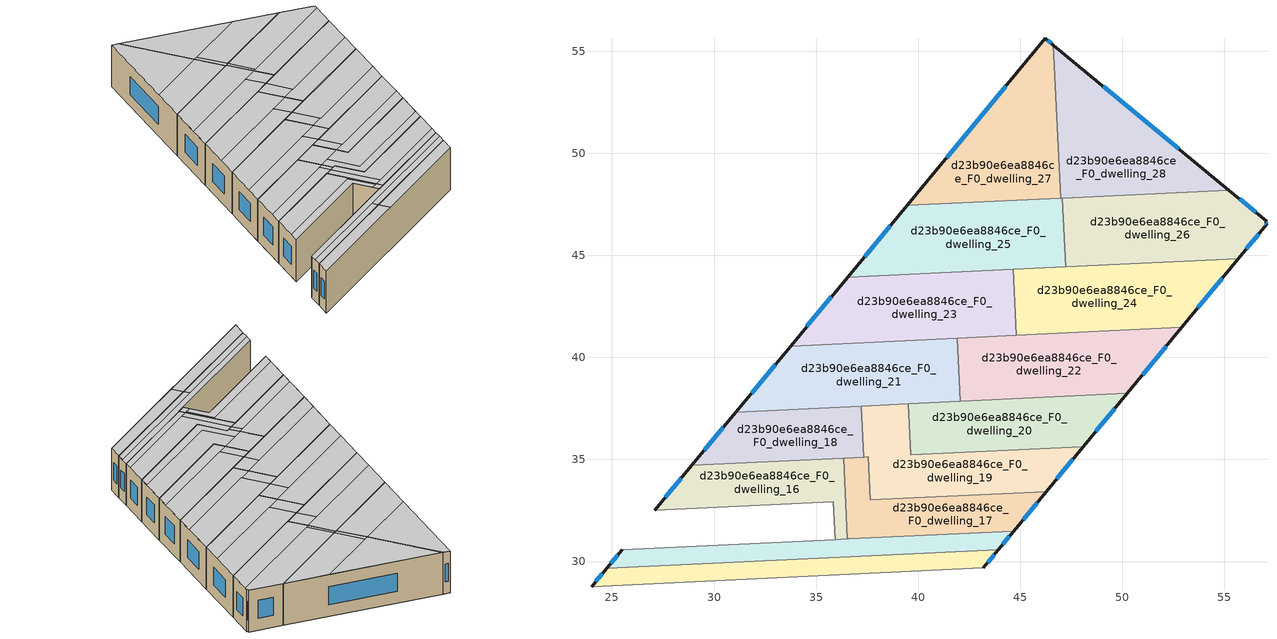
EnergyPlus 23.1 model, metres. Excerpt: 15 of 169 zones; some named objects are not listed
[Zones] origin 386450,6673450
d23b90e6ea8846ce_F0_dwelling_13
 floor ground (EU_floor_Construction): 43.93,30.58 43.2,29.69 24,28.77 24.74,29.67 z0
 wall outside (EU_wall_Construction): 24.74,29.67 24,28.77 / 43.2,29.69 43.93,30.58 z0:3
 wall to d23b90e6ea8846ce_F0_dwelling_12 (EU_wall_Construction): 24,28.77 43.2,29.69 z0:3
 wall to d23b90e6ea8846ce_F0_dwelling_14 (EU_wall_Construction): 43.93,30.58 24.74,29.67 z0:3
 window (EU_Window_Construction): 24.52,29.41 24.21,29.03 / 43.41,29.94 43.72,30.33 z0.86:2.14
 ceiling to d23b90e6ea8846ce_F1_dwelling_13 (EU_floor_Construction): 43.2,29.69 43.93,30.58 33.93,30.1 33.97,29.25 z3
 ceiling to d23b90e6ea8846ce_F1_dwelling_12 (EU_floor_Construction): 33.97,29.25 33.93,30.1 24.74,29.67 24,28.77 z3
d23b90e6ea8846ce_F0_dwelling_14
 floor ground (EU_floor_Construction): 44.69,31.49 43.93,30.58 24.74,29.67 25.49,30.58 z0
 wall outside (EU_wall_Construction): 25.49,30.58 24.74,29.67 / 43.93,30.58 44.69,31.49 z0:3
 wall to d23b90e6ea8846ce_F0_dwelling_15 (EU_wall_Construction): 35.93,31.08 25.49,30.58 z0:3
 wall to d23b90e6ea8846ce_F0_dwelling_17 (EU_wall_Construction): 44.69,31.49 36.59,31.11 36.54,31.1 z0:3
 wall to d23b90e6ea8846ce_F0_dwelling_16 (EU_wall_Construction): 36.54,31.1 35.93,31.08 z0:3
 window (EU_Window_Construction): 25.28,30.32 24.95,29.93 / 44.15,30.84 44.47,31.23 z0.86:2.14
 ceiling to d23b90e6ea8846ce_F1_dwelling_13 (EU_floor_Construction): 43.93,30.58 44.31,31.04 33.91,30.54 33.93,30.1 z3
 ceiling to d23b90e6ea8846ce_F1_dwelling_12 (EU_floor_Construction): 33.93,30.1 33.91,30.54 25.11,30.12 24.74,29.67 z3
 ceiling adiabatic (EU_roof_Construction): 44.31,31.04 44.69,31.49 25.49,30.58 24.74,29.67 25.11,30.12 z3
d23b90e6ea8846ce_F0_dwelling_16
 floor ground (EU_floor_Construction): 36.35,35.07 36.54,31.1 35.93,31.08 35.84,32.93 27.09,32.51 28.91,34.71 z0
 wall outside (EU_wall_Construction): 28.91,34.71 27.09,32.51 z0:3
 wall to d23b90e6ea8846ce_F0_dwelling_17 (EU_wall_Construction): 36.54,31.1 36.35,35.07 z0:3
 wall to d23b90e6ea8846ce_F0_dwelling_15 (EU_wall_Construction): 27.09,32.51 35.84,32.93 35.93,31.08 z0:3
 wall to d23b90e6ea8846ce_F0_dwelling_18 (EU_wall_Construction): 36.35,35.07 28.91,34.71 z0:3
 window (EU_Window_Construction): 28.39,34.08 27.61,33.14 z0.86:2.14
 ceiling to d23b90e6ea8846ce_F1_dwelling_16 (EU_floor_Construction): 36.52,31.58 36.35,35.07 28.92,34.71 27.62,33.15 36.31,33.56 36.4,31.58 z3
 ceiling to d23b90e6ea8846ce_F1_dwelling_15 (EU_floor_Construction): 36.4,31.58 36.31,33.56 27.62,33.15 27.1,32.51 35.84,32.93 35.91,31.55 z3
 ceiling to d23b90e6ea8846ce_F1_dwelling_14 (EU_floor_Construction): 36.54,31.1 36.52,31.58 35.91,31.55 35.93,31.08 z3
d23b90e6ea8846ce_F0_dwelling_17
 floor ground (EU_floor_Construction): 46.28,33.43 44.69,31.49 36.59,31.11 36.54,31.1 36.35,35.07 36.4,35.07 37.55,35.12 37.65,33.02 z0
 wall outside (EU_wall_Construction): 44.69,31.49 46.28,33.43 z0:3
 wall to d23b90e6ea8846ce_F0_dwelling_19 (EU_wall_Construction): 46.28,33.43 37.65,33.02 37.55,35.12 37.33,35.11 z0:3
 wall to d23b90e6ea8846ce_F0_dwelling_18 (EU_wall_Construction): 37.33,35.11 36.4,35.07 36.35,35.07 z0:3
 window (EU_Window_Construction): 45.14,32.05 45.83,32.88 z0.86:2.14
 ceiling adiabatic (EU_roof_Construction): 45.1,31.99 46.28,33.43 37.65,33.02 37.55,35.12 36.94,35.09 37.11,31.61 z3
 ceiling to d23b90e6ea8846ce_F1_dwelling_16 (EU_floor_Construction): 37.11,31.61 36.94,35.09 36.39,35.07 36.35,35.07 36.52,31.58 z3
 ceiling to d23b90e6ea8846ce_F1_dwelling_14 (EU_floor_Construction): 44.69,31.49 45.1,31.99 36.52,31.58 36.54,31.1 z3
d23b90e6ea8846ce_F0_dwelling_18
 floor ground (EU_floor_Construction): 37.21,37.61 37.33,35.11 28.91,34.71 31.07,37.32 z0
 wall outside (EU_wall_Construction): 31.07,37.32 28.91,34.71 z0:3
 wall to d23b90e6ea8846ce_F0_dwelling_19 (EU_wall_Construction): 37.33,35.11 37.21,37.61 z0:3
 wall to d23b90e6ea8846ce_F0_dwelling_21 (EU_wall_Construction): 37.21,37.61 31.07,37.32 z0:3
 window (EU_Window_Construction): 30.46,36.57 29.53,35.46 z0.86:2.14
 ceiling to d23b90e6ea8846ce_F1_dwelling_19 (EU_floor_Construction): 37.29,35.91 37.21,37.61 31.07,37.32 29.6,35.54 z3
 ceiling to d23b90e6ea8846ce_F1_dwelling_16 (EU_floor_Construction): 36.94,35.09 36.9,35.89 29.6,35.54 28.92,34.71 z3
 ceiling to d23b90e6ea8846ce_F1_dwelling_17 (EU_floor_Construction): 37.33,35.11 37.29,35.91 36.9,35.89 36.94,35.09 z3
d23b90e6ea8846ce_F0_dwelling_19
 floor ground (EU_floor_Construction): 48.09,35.63 46.28,33.43 37.65,33.02 37.55,35.12 37.33,35.11 37.21,37.61 39.52,37.72 39.64,35.22 z0
 wall outside (EU_wall_Construction): 46.28,33.43 48.09,35.63 z0:3
 wall to d23b90e6ea8846ce_F0_dwelling_20 (EU_wall_Construction): 48.09,35.63 39.64,35.22 39.52,37.72 z0:3
 wall to d23b90e6ea8846ce_F0_dwelling_21 (EU_wall_Construction): 39.52,37.72 37.21,37.61 z0:3
 window (EU_Window_Construction): 46.8,34.06 47.58,35 z0.86:2.14
 ceiling to d23b90e6ea8846ce_F1_dwelling_18 (EU_floor_Construction): 46.81,34.06 48.09,35.63 39.64,35.22 39.6,36.02 38.15,35.95 38.26,33.66 z3
 ceiling to d23b90e6ea8846ce_F1_dwelling_17 (EU_floor_Construction): 46.28,33.43 46.81,34.06 38.26,33.66 38.15,35.95 37.29,35.91 37.33,35.11 37.55,35.12 37.65,33.02 z3
 ceiling to d23b90e6ea8846ce_F1_dwelling_19 (EU_floor_Construction): 39.6,36.02 39.52,37.72 37.21,37.61 37.29,35.91 z3
d23b90e6ea8846ce_F0_dwelling_20
 floor ground (EU_floor_Construction): 50.24,38.23 48.09,35.63 39.64,35.22 39.52,37.72 z0
 wall outside (EU_wall_Construction): 48.09,35.63 50.24,38.23 z0:3
 wall to d23b90e6ea8846ce_F0_dwelling_22 (EU_wall_Construction): 50.24,38.23 42.07,37.84 z0:3
 wall to d23b90e6ea8846ce_F0_dwelling_21 (EU_wall_Construction): 42.07,37.84 39.52,37.72 z0:3
 window (EU_Window_Construction): 48.71,36.37 49.63,37.49 z0.86:2.14
 ceiling to d23b90e6ea8846ce_F1_dwelling_20 (EU_floor_Construction): 48.78,36.45 50.24,38.23 40.38,37.76 40.46,36.06 z3
 ceiling to d23b90e6ea8846ce_F1_dwelling_18 (EU_floor_Construction): 48.09,35.63 48.78,36.45 39.6,36.02 39.64,35.22 z3
 ceiling adiabatic (EU_roof_Construction): 40.46,36.06 40.38,37.76 39.52,37.72 39.6,36.02 z3
d23b90e6ea8846ce_F0_dwelling_21
 floor ground (EU_floor_Construction): 41.92,40.95 42.07,37.84 31.07,37.32 33.76,40.56 z0
 wall outside (EU_wall_Construction): 33.76,40.56 31.07,37.32 z0:3
 wall to d23b90e6ea8846ce_F0_dwelling_22 (EU_wall_Construction): 42.07,37.84 41.92,40.95 z0:3
 wall to d23b90e6ea8846ce_F0_dwelling_23 (EU_wall_Construction): 41.92,40.95 33.76,40.56 z0:3
 window (EU_Window_Construction): 32.99,39.63 31.84,38.25 z0.86:2.14
 ceiling to d23b90e6ea8846ce_F1_dwelling_21 (EU_floor_Construction): 42.02,38.94 41.92,40.95 33.76,40.56 32.02,38.47 z3
 ceiling to d23b90e6ea8846ce_F1_dwelling_19 (EU_floor_Construction): 40.38,37.76 40.33,38.86 32.02,38.47 31.07,37.32 z3
 ceiling to d23b90e6ea8846ce_F1_dwelling_20 (EU_floor_Construction): 42.07,37.84 42.02,38.94 40.33,38.86 40.38,37.76 z3
d23b90e6ea8846ce_F0_dwelling_22
 floor ground (EU_floor_Construction): 52.91,41.47 50.24,38.23 42.07,37.84 41.92,40.95 z0
 wall outside (EU_wall_Construction): 50.24,38.23 52.91,41.47 z0:3
 wall to d23b90e6ea8846ce_F0_dwelling_24 (EU_wall_Construction): 52.91,41.47 44.8,41.09 z0:3
 wall to d23b90e6ea8846ce_F0_dwelling_23 (EU_wall_Construction): 44.8,41.08 41.92,40.95 z0:3
 window (EU_Window_Construction): 51.01,39.16 52.15,40.55 z0.86:2.14
 ceiling adiabatic (EU_roof_Construction): 51.19,39.38 52.91,41.47 43.03,41 43.12,38.99 z3
 ceiling to d23b90e6ea8846ce_F1_dwelling_20 (EU_floor_Construction): 50.24,38.23 51.19,39.38 42.02,38.94 42.07,37.84 z3
 ceiling to d23b90e6ea8846ce_F1_dwelling_21 (EU_floor_Construction): 43.12,38.99 43.03,41 41.92,40.95 42.02,38.94 z3
d23b90e6ea8846ce_F0_dwelling_23
 floor ground (EU_floor_Construction): 44.65,44.31 44.8,41.08 33.76,40.56 36.54,43.92 z0
 wall outside (EU_wall_Construction): 36.54,43.92 33.76,40.56 z0:3
 wall to d23b90e6ea8846ce_F0_dwelling_24 (EU_wall_Construction): 44.8,41.08 44.65,44.31 z0:3
 wall to d23b90e6ea8846ce_F0_dwelling_25 (EU_wall_Construction): 44.65,44.31 36.54,43.92 z0:3
 window (EU_Window_Construction): 35.75,42.96 34.55,41.52 z0.86:2.14
 ceiling to d23b90e6ea8846ce_F1_dwelling_23 (EU_floor_Construction): 44.74,42.41 44.65,44.31 36.54,43.92 34.9,41.94 z3
 ceiling to d23b90e6ea8846ce_F1_dwelling_21 (EU_floor_Construction): 43.03,41 42.96,42.32 34.9,41.94 33.76,40.56 z3
 ceiling adiabatic (EU_roof_Construction): 44.8,41.08 44.74,42.41 42.96,42.32 43.03,41 z3
d23b90e6ea8846ce_F0_dwelling_24
 floor ground (EU_floor_Construction): 55.69,44.84 52.91,41.47 44.8,41.08 44.65,44.31 z0
 wall outside (EU_wall_Construction): 52.91,41.47 55.69,44.84 z0:3
 wall to d23b90e6ea8846ce_F0_dwelling_26 (EU_wall_Construction): 55.69,44.84 47.23,44.43 z0:3
 wall to d23b90e6ea8846ce_F0_dwelling_25 (EU_wall_Construction): 47.23,44.43 44.65,44.31 z0:3
 window (EU_Window_Construction): 53.71,42.43 54.9,43.88 z0.86:2.14
 ceiling to d23b90e6ea8846ce_F1_dwelling_24 (EU_floor_Construction): 54.05,42.85 55.69,44.84 45.91,44.37 46,42.47 z3
 ceiling to d23b90e6ea8846ce_F1_dwelling_22 (EU_floor_Construction): 52.91,41.47 54.05,42.85 44.74,42.41 44.8,41.08 z3
 ceiling to d23b90e6ea8846ce_F1_dwelling_23 (EU_floor_Construction): 46,42.47 45.91,44.37 44.65,44.31 44.74,42.41 z3
d23b90e6ea8846ce_F0_dwelling_25
 floor ground (EU_floor_Construction): 47.07,47.81 47.23,44.43 36.54,43.92 39.46,47.45 z0
 wall outside (EU_wall_Construction): 39.46,47.45 36.54,43.92 z0:3
 wall to d23b90e6ea8846ce_F0_dwelling_26 (EU_wall_Construction): 47.23,44.43 47.07,47.81 z0:3
 wall to d23b90e6ea8846ce_F0_dwelling_27 (EU_wall_Construction): 46.98,47.81 39.46,47.45 z0:3
 wall to d23b90e6ea8846ce_F0_dwelling_28 (EU_wall_Construction): 47.07,47.81 46.98,47.81 z0:3
 window (EU_Window_Construction): 38.63,46.44 37.38,44.93 z0.86:2.14
 ceiling to d23b90e6ea8846ce_F1_dwelling_25 (EU_floor_Construction): 47.16,45.87 47.07,47.81 39.46,47.45 37.79,45.43 z3
 ceiling to d23b90e6ea8846ce_F1_dwelling_23 (EU_floor_Construction): 45.91,44.37 45.84,45.81 37.79,45.43 36.54,43.92 z3
 ceiling to d23b90e6ea8846ce_F1_dwelling_24 (EU_floor_Construction): 47.23,44.43 47.16,45.87 45.84,45.81 45.91,44.37 z3
d23b90e6ea8846ce_F0_dwelling_26
 floor ground (EU_floor_Construction): 57.07,46.67 57.02,46.61 57.09,46.54 57.08,46.52 55.69,44.84 47.23,44.43 47.07,47.81 55.22,48.2 z0
 wall outside (EU_wall_Construction): 55.69,44.84 57.08,46.52 57.09,46.54 57.02,46.61 57.07,46.67 55.22,48.2 z0:3
 wall to d23b90e6ea8846ce_F0_dwelling_28 (EU_wall_Construction): 55.22,48.2 47.07,47.81 z0:3
 window (EU_Window_Construction): 57.07,46.56 57.04,46.59 / 56.09,45.32 56.68,46.04 / 56.54,47.11 55.75,47.76 z0.86:2.14
 ceiling to d23b90e6ea8846ce_F1_dwelling_26 (EU_floor_Construction): 56.93,46.34 57.07,46.51 57.09,46.54 57.02,46.61 57.07,46.67 55.22,48.2 47.32,47.82 47.41,45.89 z3
 ceiling to d23b90e6ea8846ce_F1_dwelling_24 (EU_floor_Construction): 55.69,44.84 56.93,46.34 47.16,45.87 47.23,44.43 z3
 ceiling to d23b90e6ea8846ce_F1_dwelling_25 (EU_floor_Construction): 47.41,45.89 47.32,47.82 47.07,47.81 47.16,45.87 z3
d23b90e6ea8846ce_F0_dwelling_27
 floor ground (EU_floor_Construction): 46.62,55.3 46.98,47.81 39.46,47.45 46.23,55.63 z0
 wall outside (EU_wall_Construction): 46.62,55.3 46.23,55.63 39.46,47.45 z0:3
 wall to d23b90e6ea8846ce_F0_dwelling_28 (EU_wall_Construction): 46.98,47.81 46.62,55.3 z0:3
 window (EU_Window_Construction): 46.51,55.4 46.34,55.54 / 44.3,53.29 41.39,49.78 z0.86:2.14
 ceiling to d23b90e6ea8846ce_F1_dwelling_27 (EU_floor_Construction): 46.88,50 46.62,55.3 46.23,55.63 41.36,49.74 z3
 ceiling to d23b90e6ea8846ce_F1_dwelling_25 (EU_floor_Construction): 46.98,47.81 46.88,50 41.36,49.74 39.46,47.45 z3
d23b90e6ea8846ce_F0_dwelling_28
 floor ground (EU_floor_Construction): 55.22,48.2 46.98,47.81 46.62,55.3 z0
 wall outside (EU_wall_Construction): 55.22,48.2 46.62,55.3 z0:3
 window (EU_Window_Construction): 52.76,50.23 49.08,53.27 z0.86:2.14
 ceiling to d23b90e6ea8846ce_F1_dwelling_27 (EU_floor_Construction): 52.7,50.28 46.62,55.3 46.88,50 z3
 ceiling to d23b90e6ea8846ce_F1_dwelling_26 (EU_floor_Construction): 55.22,48.2 52.7,50.28 47.21,50.02 47.32,47.82 z3
 ceiling to d23b90e6ea8846ce_F1_dwelling_25 (EU_floor_Construction): 47.32,47.82 47.21,50.02 46.88,50 46.98,47.81 z3
[Building]
EU S2 Campaign: North Axis=0; Terrain=City; Solar Distribution=FullExterior
[Site:Location]
Helsinki-Vantaa.AP: Latitude=60.317; Longitude=24.963; Time Zone=2; Elevation=54.6
[SizingPeriod:WeatherFileDays]
AnnualSizingPeriod: Begin Month=1; Begin Day of Month=1; End Month=12; End Day of Month=31; Day of Week for Start Day=Monday; Use Weather File Daylight Saving Period=No; Use Weather File Rain and Snow Indicators=No
[MATERIAL]
EU_InternalMass_Material: Roughness=MediumRough; Thickness=0.1; Conductivity=1; Density=1800; Specific Heat=900; Thermal Absorptance=0.9; Solar Absorptance=0.7; Visible Absorptance=0.7
[MATERIAL:NOMASS] Roughness=MediumRough; Thermal Absorptance=0.9; Solar Absorptance=0.7; Visible Absorptance=0.7
Name | Thermal Resistance
EU_wall_NoMass | 1.10183
EU_roof_NoMass; EU_floor_NoMass | 1.70606
[WINDOWMATERIAL:SIMPLEGLAZINGSYSTEM]
EU_Window_SimpleGlazing: UFactor=3.11035; Solar Heat Gain Coefficient=0.8; Visible Transmittance=0.8
[CONSTRUCTION]
EU_wall_Construction: EU_wall_NoMass
EU_roof_Construction: EU_roof_NoMass
EU_floor_Construction: EU_floor_NoMass
EU_Window_Construction: EU_Window_SimpleGlazing
EU_InternalMass_Construction: EU_InternalMass_Material
[ZONE] Type=1; Multiplier=1; Ceiling Height=autocalculate; Floor Area=autocalculate; Part of Total Floor Area=Yes
Name | Volume
d23b90e6ea8846ce_F0_dwelling_13 | 49.4128
d23b90e6ea8846ce_F0_dwelling_14 | 50.4529
d23b90e6ea8846ce_F0_dwelling_16 | 56.5481
d23b90e6ea8846ce_F0_dwelling_17 | 57.7463
d23b90e6ea8846ce_F0_dwelling_18 | 54.6577
d23b90e6ea8846ce_F0_dwelling_19 | 78.1465
d23b90e6ea8846ce_F0_dwelling_20 | 72.052
d23b90e6ea8846ce_F0_dwelling_21 | 89.4053
d23b90e6ea8846ce_F0_dwelling_22 | 89.4207
d23b90e6ea8846ce_F0_dwelling_23; d23b90e6ea8846ce_F0_dwelling_26 | 92.8879
d23b90e6ea8846ce_F0_dwelling_24 | 92.8931
d23b90e6ea8846ce_F0_dwelling_25 | 92.8748
d23b90e6ea8846ce_F0_dwelling_27 | 92.8843
d23b90e6ea8846ce_F0_dwelling_28 | 92.8762
[INTERNALMASS] Construction=EU_InternalMass_Construction
Name | Zone or ZoneList | Surface Area
d23b90e6ea8846ce_F0_dwelling_13_EU_InternalMass | d23b90e6ea8846ce_F0_dwelling_13 | 16.4712
d23b90e6ea8846ce_F0_dwelling_14_EU_InternalMass | d23b90e6ea8846ce_F0_dwelling_14 | 16.8178
d23b90e6ea8846ce_F0_dwelling_16_EU_InternalMass | d23b90e6ea8846ce_F0_dwelling_16 | 18.8522
d23b90e6ea8846ce_F0_dwelling_17_EU_InternalMass | d23b90e6ea8846ce_F0_dwelling_17 | 19.2479
d23b90e6ea8846ce_F0_dwelling_18_EU_InternalMass | d23b90e6ea8846ce_F0_dwelling_18 | 18.2199
d23b90e6ea8846ce_F0_dwelling_19_EU_InternalMass | d23b90e6ea8846ce_F0_dwelling_19 | 26.0493
d23b90e6ea8846ce_F0_dwelling_20_EU_InternalMass | d23b90e6ea8846ce_F0_dwelling_20 | 24.0212
d23b90e6ea8846ce_F0_dwelling_21_EU_InternalMass | d23b90e6ea8846ce_F0_dwelling_21 | 29.8024
d23b90e6ea8846ce_F0_dwelling_22_EU_InternalMass | d23b90e6ea8846ce_F0_dwelling_22 | 29.8072
d23b90e6ea8846ce_F0_dwelling_23_EU_InternalMass | d23b90e6ea8846ce_F0_dwelling_23 | 30.962
d23b90e6ea8846ce_F0_dwelling_24_EU_InternalMass | d23b90e6ea8846ce_F0_dwelling_24 | 30.9643
d23b90e6ea8846ce_F0_dwelling_25_EU_InternalMass | d23b90e6ea8846ce_F0_dwelling_25 | 30.9586
d23b90e6ea8846ce_F0_dwelling_26_EU_InternalMass | d23b90e6ea8846ce_F0_dwelling_26 | 30.9622
d23b90e6ea8846ce_F0_dwelling_27_EU_InternalMass | d23b90e6ea8846ce_F0_dwelling_27 | 30.9638
d23b90e6ea8846ce_F0_dwelling_28_EU_InternalMass | d23b90e6ea8846ce_F0_dwelling_28 | 30.9597
[OTHEREQUIPMENT] Fuel Type=Electricity; Design Level Calculation Method=Watts/Area; Power per Zone Floor Area=1; Fraction Latent=0; Fraction Radiant=0; Fraction Lost=0; Carbon Dioxide Generation Rate=0; EndUse Subcategory=EU_Step8_InternalGains
Name | Zone or ZoneList or Space or SpaceList | Schedule
EU_Step8_InternalGain_d23b90e6ea8846ce_F0_dwelling_13_f000 | d23b90e6ea8846ce_F0_dwelling_13 | EU_Step8_GainSchedule_d23b90e6ea8846ce_F0_dwelling_13_f000
EU_Step8_InternalGain_d23b90e6ea8846ce_F0_dwelling_14_f000 | d23b90e6ea8846ce_F0_dwelling_14 | EU_Step8_GainSchedule_d23b90e6ea8846ce_F0_dwelling_14_f000
EU_Step8_InternalGain_d23b90e6ea8846ce_F0_dwelling_16_f000 | d23b90e6ea8846ce_F0_dwelling_16 | EU_Step8_GainSchedule_d23b90e6ea8846ce_F0_dwelling_16_f000
EU_Step8_InternalGain_d23b90e6ea8846ce_F0_dwelling_17_f000 | d23b90e6ea8846ce_F0_dwelling_17 | EU_Step8_GainSchedule_d23b90e6ea8846ce_F0_dwelling_17_f000
EU_Step8_InternalGain_d23b90e6ea8846ce_F0_dwelling_18_f000 | d23b90e6ea8846ce_F0_dwelling_18 | EU_Step8_GainSchedule_d23b90e6ea8846ce_F0_dwelling_18_f000
EU_Step8_InternalGain_d23b90e6ea8846ce_F0_dwelling_19_f000 | d23b90e6ea8846ce_F0_dwelling_19 | EU_Step8_GainSchedule_d23b90e6ea8846ce_F0_dwelling_19_f000
EU_Step8_InternalGain_d23b90e6ea8846ce_F0_dwelling_20_f000 | d23b90e6ea8846ce_F0_dwelling_20 | EU_Step8_GainSchedule_d23b90e6ea8846ce_F0_dwelling_20_f000
EU_Step8_InternalGain_d23b90e6ea8846ce_F0_dwelling_21_f000 | d23b90e6ea8846ce_F0_dwelling_21 | EU_Step8_GainSchedule_d23b90e6ea8846ce_F0_dwelling_21_f000
EU_Step8_InternalGain_d23b90e6ea8846ce_F0_dwelling_22_f000 | d23b90e6ea8846ce_F0_dwelling_22 | EU_Step8_GainSchedule_d23b90e6ea8846ce_F0_dwelling_22_f000
EU_Step8_InternalGain_d23b90e6ea8846ce_F0_dwelling_23_f000 | d23b90e6ea8846ce_F0_dwelling_23 | EU_Step8_GainSchedule_d23b90e6ea8846ce_F0_dwelling_23_f000
EU_Step8_InternalGain_d23b90e6ea8846ce_F0_dwelling_24_f000 | d23b90e6ea8846ce_F0_dwelling_24 | EU_Step8_GainSchedule_d23b90e6ea8846ce_F0_dwelling_24_f000
EU_Step8_InternalGain_d23b90e6ea8846ce_F0_dwelling_25_f000 | d23b90e6ea8846ce_F0_dwelling_25 | EU_Step8_GainSchedule_d23b90e6ea8846ce_F0_dwelling_25_f000
EU_Step8_InternalGain_d23b90e6ea8846ce_F0_dwelling_26_f000 | d23b90e6ea8846ce_F0_dwelling_26 | EU_Step8_GainSchedule_d23b90e6ea8846ce_F0_dwelling_26_f000
EU_Step8_InternalGain_d23b90e6ea8846ce_F0_dwelling_27_f000 | d23b90e6ea8846ce_F0_dwelling_27 | EU_Step8_GainSchedule_d23b90e6ea8846ce_F0_dwelling_27_f000
EU_Step8_InternalGain_d23b90e6ea8846ce_F0_dwelling_28_f000 | d23b90e6ea8846ce_F0_dwelling_28 | EU_Step8_GainSchedule_d23b90e6ea8846ce_F0_dwelling_28_f000
[ZONEVENTILATION:DESIGNFLOWRATE] Schedule=EU_AlwaysOn; Design Flow Rate Calculation Method=AirChanges/Hour; Air Changes per Hour=0.756316; Ventilation Type=Natural; Fan Pressure Rise=0; Fan Total Efficiency=1; Constant Term Coefficient=1; Temperature Term Coefficient=0; Velocity Term Coefficient=0; Velocity Squared Term Coefficient=0; Minimum Indoor Temperature=-100; Maximum Indoor Temperature=100; Delta Temperature=-100; Minimum Outdoor Temperature=-100; Maximum Outdoor Temperature=100; Maximum Wind Speed=40
Name | Zone or ZoneList or Space or SpaceList
EU_ConstantAir_d23b90e6ea8846ce_F0_dwelling_13 | d23b90e6ea8846ce_F0_dwelling_13
EU_ConstantAir_d23b90e6ea8846ce_F0_dwelling_14 | d23b90e6ea8846ce_F0_dwelling_14
EU_ConstantAir_d23b90e6ea8846ce_F0_dwelling_16 | d23b90e6ea8846ce_F0_dwelling_16
EU_ConstantAir_d23b90e6ea8846ce_F0_dwelling_17 | d23b90e6ea8846ce_F0_dwelling_17
EU_ConstantAir_d23b90e6ea8846ce_F0_dwelling_18 | d23b90e6ea8846ce_F0_dwelling_18
EU_ConstantAir_d23b90e6ea8846ce_F0_dwelling_19 | d23b90e6ea8846ce_F0_dwelling_19
EU_ConstantAir_d23b90e6ea8846ce_F0_dwelling_20 | d23b90e6ea8846ce_F0_dwelling_20
EU_ConstantAir_d23b90e6ea8846ce_F0_dwelling_21 | d23b90e6ea8846ce_F0_dwelling_21
EU_ConstantAir_d23b90e6ea8846ce_F0_dwelling_22 | d23b90e6ea8846ce_F0_dwelling_22
EU_ConstantAir_d23b90e6ea8846ce_F0_dwelling_23 | d23b90e6ea8846ce_F0_dwelling_23
EU_ConstantAir_d23b90e6ea8846ce_F0_dwelling_24 | d23b90e6ea8846ce_F0_dwelling_24
EU_ConstantAir_d23b90e6ea8846ce_F0_dwelling_25 | d23b90e6ea8846ce_F0_dwelling_25
EU_ConstantAir_d23b90e6ea8846ce_F0_dwelling_26 | d23b90e6ea8846ce_F0_dwelling_26
EU_ConstantAir_d23b90e6ea8846ce_F0_dwelling_27 | d23b90e6ea8846ce_F0_dwelling_27
EU_ConstantAir_d23b90e6ea8846ce_F0_dwelling_28 | d23b90e6ea8846ce_F0_dwelling_28
[HVACTEMPLATE:ZONE:IDEALLOADSAIRSYSTEM] System Availability Schedule=EU_AlwaysOn; Maximum Heating Supply Air Temperature=50; Minimum Cooling Supply Air Temperature=13; Maximum Heating Supply Air Humidity Ratio=0.0156; Minimum Cooling Supply Air Humidity Ratio=0.0077; Heating Limit=NoLimit; Cooling Limit=NoLimit; Heating Availability Schedule=EU_AlwaysOn; Cooling Availability Schedule=EU_CoolingOff; Dehumidification Control Type=ConstantSensibleHeatRatio; Cooling Sensible Heat Ratio=0.7; Dehumidification Setpoint=60; Humidification Control Type=None; Humidification Setpoint=30; Outdoor Air Method=None; Outdoor Air Flow Rate per Person=0.00944; Outdoor Air Flow Rate per Zone Floor Area=0; Outdoor Air Flow Rate per Zone=0; Demand Controlled Ventilation Type=None; Outdoor Air Economizer Type=NoEconomizer; Heat Recovery Type=None; Sensible Heat Recovery Effectiveness=0.7; Latent Heat Recovery Effectiveness=0.65
Name | Template Thermostat
d23b90e6ea8846ce_F0_dwelling_13 | EU_HeatOnly_d23b90e6ea8846ce_F0_dwelling_13
d23b90e6ea8846ce_F0_dwelling_14 | EU_HeatOnly_d23b90e6ea8846ce_F0_dwelling_14
d23b90e6ea8846ce_F0_dwelling_16 | EU_HeatOnly_d23b90e6ea8846ce_F0_dwelling_16
d23b90e6ea8846ce_F0_dwelling_17 | EU_HeatOnly_d23b90e6ea8846ce_F0_dwelling_17
d23b90e6ea8846ce_F0_dwelling_18 | EU_HeatOnly_d23b90e6ea8846ce_F0_dwelling_18
d23b90e6ea8846ce_F0_dwelling_19 | EU_HeatOnly_d23b90e6ea8846ce_F0_dwelling_19
d23b90e6ea8846ce_F0_dwelling_20 | EU_HeatOnly_d23b90e6ea8846ce_F0_dwelling_20
d23b90e6ea8846ce_F0_dwelling_21 | EU_HeatOnly_d23b90e6ea8846ce_F0_dwelling_21
d23b90e6ea8846ce_F0_dwelling_22 | EU_HeatOnly_d23b90e6ea8846ce_F0_dwelling_22
d23b90e6ea8846ce_F0_dwelling_23 | EU_HeatOnly_d23b90e6ea8846ce_F0_dwelling_23
d23b90e6ea8846ce_F0_dwelling_24 | EU_HeatOnly_d23b90e6ea8846ce_F0_dwelling_24
d23b90e6ea8846ce_F0_dwelling_25 | EU_HeatOnly_d23b90e6ea8846ce_F0_dwelling_25
d23b90e6ea8846ce_F0_dwelling_26 | EU_HeatOnly_d23b90e6ea8846ce_F0_dwelling_26
d23b90e6ea8846ce_F0_dwelling_27 | EU_HeatOnly_d23b90e6ea8846ce_F0_dwelling_27
d23b90e6ea8846ce_F0_dwelling_28 | EU_HeatOnly_d23b90e6ea8846ce_F0_dwelling_28
[SIZING:ZONE] Zone Cooling Design Supply Air Temperature Input Method=SupplyAirTemperature; Zone Cooling Design Supply Air Temperature=13; Zone Heating Design Supply Air Temperature Input Method=SupplyAirTemperature; Zone Heating Design Supply Air Temperature=50; Zone Cooling Design Supply Air Humidity Ratio=0.008; Zone Heating Design Supply Air Humidity Ratio=0.008; Cooling Design Air Flow Method=DesignDay; Cooling Design Air Flow Rate=0; Cooling Minimum Air Flow per Zone Floor Area=0.000762; Cooling Minimum Air Flow=0; Cooling Minimum Air Flow Fraction=0.2; Heating Design Air Flow Method=DesignDay; Heating Design Air Flow Rate=0; Heating Maximum Air Flow per Zone Floor Area=0.002032; Heating Maximum Air Flow=0.141576; Heating Maximum Air Flow Fraction=0.3; Account for Dedicated Outdoor Air System=No; Dedicated Outdoor Air System Control Strategy=NeutralSupplyAir; Dedicated Outdoor Air Low Setpoint Temperature for Design=autosize; Dedicated Outdoor Air High Setpoint Temperature for Design=autosize; Zone Load Sizing Method=Sensible Load Only No Latent Load; Zone Latent Cooling Design Supply Air Humidity Ratio Input Method=HumidityRatioDifference; Zone Cooling Design Supply Air Humidity Ratio Difference=0.005; Zone Latent Heating Design Supply Air Humidity Ratio Input Method=HumidityRatioDifference; Zone Humidification Design Supply Air Humidity Ratio Difference=0.005
d23b90e6ea8846ce_F0_dwelling_13; d23b90e6ea8846ce_F0_dwelling_14; d23b90e6ea8846ce_F0_dwelling_16; d23b90e6ea8846ce_F0_dwelling_17; d23b90e6ea8846ce_F0_dwelling_18; d23b90e6ea8846ce_F0_dwelling_19; d23b90e6ea8846ce_F0_dwelling_20; d23b90e6ea8846ce_F0_dwelling_21; d23b90e6ea8846ce_F0_dwelling_22; d23b90e6ea8846ce_F0_dwelling_23; d23b90e6ea8846ce_F0_dwelling_24; d23b90e6ea8846ce_F0_dwelling_25; d23b90e6ea8846ce_F0_dwelling_26; d23b90e6ea8846ce_F0_dwelling_27; d23b90e6ea8846ce_F0_dwelling_28
[SCHEDULE:CONSTANT]
Name | Hourly Value
EU_AlwaysOn | 1
EU_CoolingOff | 0
[SCHEDULE:FILE] Column Number=1; Rows to Skip at Top=0; Number of Hours of Data=8760; Column Separator=Comma; Interpolate to Timestep=No; Minutes per Item=60; Adjust Schedule for Daylight Savings=Yes
Name | File
EU_Step8_GainSchedule_d23b90e6ea8846ce_F0_dwelling_13_f000 | ../../schedules/d23b90e6ea8846ce/d23b90e6ea8846ce_F0_dwelling_13_f000_gain.csv
EU_Step8_GainSchedule_d23b90e6ea8846ce_F0_dwelling_14_f000 | ../../schedules/d23b90e6ea8846ce/d23b90e6ea8846ce_F0_dwelling_14_f000_gain.csv
EU_Step8_GainSchedule_d23b90e6ea8846ce_F0_dwelling_16_f000 | ../../schedules/d23b90e6ea8846ce/d23b90e6ea8846ce_F0_dwelling_16_f000_gain.csv
EU_Step8_GainSchedule_d23b90e6ea8846ce_F0_dwelling_17_f000 | ../../schedules/d23b90e6ea8846ce/d23b90e6ea8846ce_F0_dwelling_17_f000_gain.csv
EU_Step8_GainSchedule_d23b90e6ea8846ce_F0_dwelling_18_f000 | ../../schedules/d23b90e6ea8846ce/d23b90e6ea8846ce_F0_dwelling_18_f000_gain.csv
EU_Step8_GainSchedule_d23b90e6ea8846ce_F0_dwelling_19_f000 | ../../schedules/d23b90e6ea8846ce/d23b90e6ea8846ce_F0_dwelling_19_f000_gain.csv
EU_Step8_GainSchedule_d23b90e6ea8846ce_F0_dwelling_20_f000 | ../../schedules/d23b90e6ea8846ce/d23b90e6ea8846ce_F0_dwelling_20_f000_gain.csv
EU_Step8_GainSchedule_d23b90e6ea8846ce_F0_dwelling_21_f000 | ../../schedules/d23b90e6ea8846ce/d23b90e6ea8846ce_F0_dwelling_21_f000_gain.csv
EU_Step8_GainSchedule_d23b90e6ea8846ce_F0_dwelling_22_f000 | ../../schedules/d23b90e6ea8846ce/d23b90e6ea8846ce_F0_dwelling_22_f000_gain.csv
EU_Step8_GainSchedule_d23b90e6ea8846ce_F0_dwelling_23_f000 | ../../schedules/d23b90e6ea8846ce/d23b90e6ea8846ce_F0_dwelling_23_f000_gain.csv
EU_Step8_GainSchedule_d23b90e6ea8846ce_F0_dwelling_24_f000 | ../../schedules/d23b90e6ea8846ce/d23b90e6ea8846ce_F0_dwelling_24_f000_gain.csv
EU_Step8_GainSchedule_d23b90e6ea8846ce_F0_dwelling_25_f000 | ../../schedules/d23b90e6ea8846ce/d23b90e6ea8846ce_F0_dwelling_25_f000_gain.csv
EU_Step8_GainSchedule_d23b90e6ea8846ce_F0_dwelling_26_f000 | ../../schedules/d23b90e6ea8846ce/d23b90e6ea8846ce_F0_dwelling_26_f000_gain.csv
EU_Step8_GainSchedule_d23b90e6ea8846ce_F0_dwelling_27_f000 | ../../schedules/d23b90e6ea8846ce/d23b90e6ea8846ce_F0_dwelling_27_f000_gain.csv
EU_Step8_GainSchedule_d23b90e6ea8846ce_F0_dwelling_28_f000 | ../../schedules/d23b90e6ea8846ce/d23b90e6ea8846ce_F0_dwelling_28_f000_gain.csv
